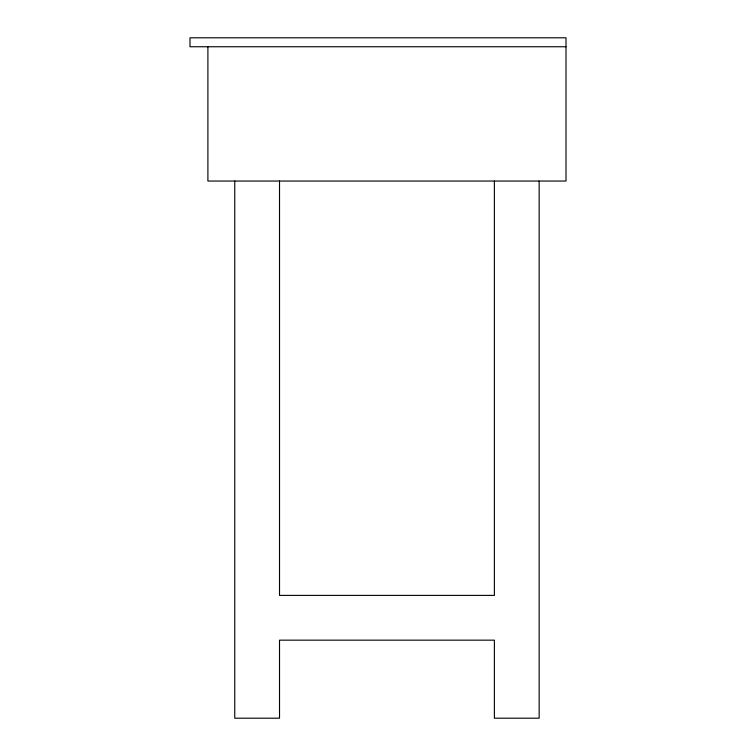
<?xml version="1.0" encoding="UTF-8"?>
<svg xmlns="http://www.w3.org/2000/svg" width="756" height="756" viewBox="0 0 756 756"><rect width="100%" height="100%" fill="white"/><g stroke="black" fill="none" stroke-linecap="round" stroke-linejoin="round"><path stroke-width="1.13" d="M566.008 46.749L189.992 46.749L189.992 37.8L566.008 37.8L566.008 181.043L207.9 181.043L207.9 46.749M539.151 181.043L539.151 718.2L494.386 718.2L494.386 640.162L279.522 640.162L279.522 718.2L234.757 718.2L234.757 181.043M494.386 181.043L494.386 595.397L279.522 595.397L279.522 181.043"/></g></svg>
